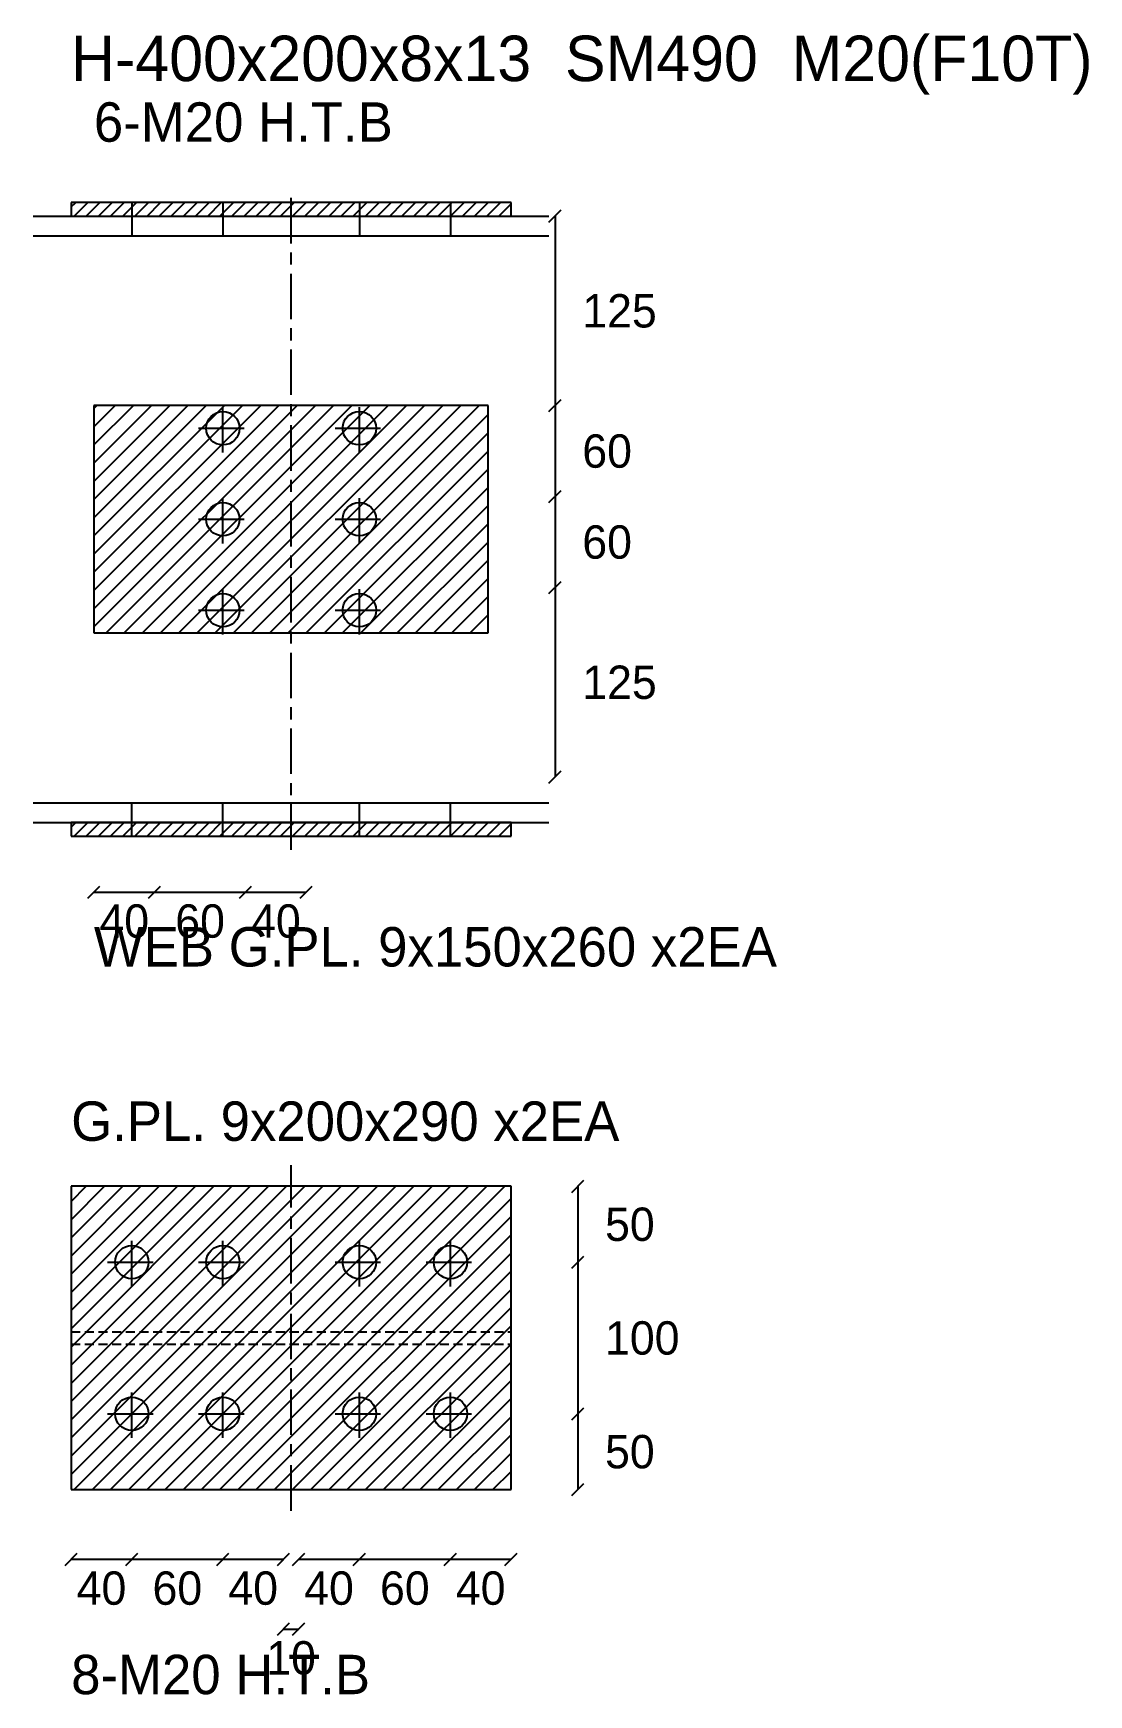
# Model space of a CAD drawing. Header units: millimetres. Extents: x -170 to 526, y -235 to 861.
import ezdxf
from ezdxf.enums import TextEntityAlignment as Align

# ---------------------------------------------------------------- set-up
doc = ezdxf.new("R2010")
doc.units = ezdxf.units.MM
doc.linetypes.add('CENTER', pattern=[50, 30, -6, 8, -6])
doc.linetypes.add('HIDDEN', pattern=[9, 6, -3])
for name, color, linetype in [('BOLT', 1, 'CONTINUOUS'), ('CEN', 6, 'CENTER'), ('DIM', 3, 'CONTINUOUS'), ('FLG_PL', 5, 'CONTINUOUS'), ('HATCH', 8, 'CONTINUOUS'), ('HIDDEN', 8, 'HIDDEN'), ('MAIN', 7, 'CONTINUOUS'), ('TEXT', 7, 'CONTINUOUS'), ('VER_BOLT', 1, 'CONTINUOUS'), ('WEB_PL', 4, 'CONTINUOUS')]:
    doc.layers.add(name, color=color, linetype=linetype)

msp = doc.modelspace()

# ---------------------------------------------------------------- linework, layer by layer
at = {"layer": 'BOLT'}
for centre in [(-45, 600), (45, 600), (-45, 540), (45, 540), (-45, 480), (45, 480), (-105, 50), (-45, 50), (45, 50), (105, 50), (-105, -50), (-45, -50), (45, -50), (105, -50)]:
    msp.add_circle(centre, 11, dxfattribs=at)
at = {"layer": 'CEN'}
for p, q in [((0, 322), (0, 758)), ((-45, 584), (-45, 616)), ((45, 584), (45, 616)), ((-61, 600), (-29, 600)), ((29, 600), (61, 600)), ((-45, 524), (-45, 556)), ((45, 524), (45, 556)), ((-61, 540), (-29, 540)), ((29, 540), (61, 540)), ((-45, 464), (-45, 496)), ((45, 464), (45, 496)), ((-61, 480), (-29, 480)), ((29, 480), (61, 480)), ((0, -114), (0, 114)), ((-105, 34), (-105, 66)), ((-45, 34), (-45, 66)), ((45, 34), (45, 66)), ((105, 34), (105, 66)), ((-121, 50), (-89, 50)), ((-61, 50), (-29, 50)), ((29, 50), (61, 50)), ((89, 50), (121, 50)), ((-105, -66), (-105, -34)), ((-45, -66), (-45, -34)), ((45, -66), (45, -34)), ((105, -66), (105, -34)), ((-121, -50), (-89, -50)), ((-61, -50), (-29, -50)), ((29, -50), (61, -50)), ((89, -50), (121, -50))]:
    msp.add_line(p, q, dxfattribs=at)
at = {"layer": 'DIM'}
for p, q in [((170, 736), (178, 744)), ((170, 736), (178, 744)), ((174, 740), (174, 370)), ((170, 611), (178, 619)), ((170, 611), (178, 619)), ((170, 551), (178, 559)), ((170, 551), (178, 559)), ((170, 491), (178, 499)), ((170, 491), (178, 499)), ((170, 366), (178, 374)), ((170, 366), (178, 374)), ((-134, 290), (-126, 298)), ((-94, 290), (-86, 298)), ((-34, 290), (-26, 298)), ((6, 290), (14, 298)), ((-130, 294), (10, 294)), ((185, 96), (193, 104)), ((185, 96), (193, 104)), ((189, 100), (189, -100)), ((185, 46), (193, 54)), ((185, 46), (193, 54)), ((185, -54), (193, -46)), ((185, -54), (193, -46)), ((185, -104), (193, -96)), ((185, -104), (193, -96)), ((-149, -150), (-141, -142)), ((-109, -150), (-101, -142)), ((-49, -150), (-41, -142)), ((-9, -150), (-1, -142)), ((1, -150), (9, -142)), ((41, -150), (49, -142)), ((101, -150), (109, -142)), ((141, -150), (149, -142)), ((-145, -146), (-5, -146)), ((5, -146), (145, -146)), ((-9, -196), (-1, -188)), ((-5, -192), (5, -192)), ((1, -196), (9, -188))]:
    msp.add_line(p, q, dxfattribs=at)
at = {"layer": 'FLG_PL'}
for p, q in [((145, 749), (-145, 749)), ((-145, 749), (-145, 740)), ((145, 740), (145, 749)), ((-145, 740), (145, 740)), ((145, 340), (-145, 340)), ((-145, 340), (-145, 331)), ((145, 331), (145, 340)), ((-145, 331), (145, 331)), ((145, 100), (-145, 100)), ((-145, 100), (-145, -100)), ((145, -100), (145, 100)), ((-145, -100), (145, -100))]:
    msp.add_line(p, q, dxfattribs=at)
at = {"layer": 'HATCH'}
for p, q in [((-145, 746), (-142, 749)), ((-143, 740), (-134, 749)), ((-135, 740), (-126, 749)), ((-127, 740), (-118, 749)), ((-119, 740), (-110, 749)), ((-111, 740), (-102, 749)), ((-103, 740), (-94, 749)), ((-95, 740), (-86, 749)), ((-87, 740), (-78, 749)), ((-79, 740), (-70, 749)), ((-71, 740), (-62, 749)), ((-63, 740), (-54, 749)), ((-55, 740), (-46, 749)), ((-47, 740), (-38, 749)), ((-39, 740), (-30, 749)), ((-31, 740), (-22, 749)), ((-23, 740), (-14, 749)), ((-15, 740), (-6, 749)), ((-7, 740), (2, 749)), ((1, 740), (10, 749)), ((9, 740), (18, 749)), ((17, 740), (26, 749)), ((25, 740), (34, 749)), ((33, 740), (42, 749)), ((41, 740), (50, 749)), ((49, 740), (58, 749)), ((57, 740), (66, 749)), ((65, 740), (74, 749)), ((73, 740), (82, 749)), ((81, 740), (90, 749)), ((89, 740), (98, 749)), ((97, 740), (106, 749)), ((105, 740), (114, 749)), ((113, 740), (122, 749)), ((121, 740), (130, 749)), ((129, 740), (138, 749)), ((137, 740), (145, 748)), ((-130, 469), (16, 615)), ((-130, 481), (4, 615)), ((-130, 493), (-8, 615)), ((-130, 505), (-20, 615)), ((-130, 517), (-32, 615)), ((-130, 529), (-44, 615)), ((-130, 541), (-56, 615)), ((-130, 553), (-68, 615)), ((-130, 565), (-80, 615)), ((-130, 577), (-92, 615)), ((-130, 589), (-104, 615)), ((-130, 601), (-116, 615)), ((-130, 613), (-128, 615)), ((-122, 465), (28, 615)), ((-110, 465), (40, 615)), ((-98, 465), (52, 615)), ((-86, 465), (64, 615)), ((-74, 465), (76, 615)), ((-62, 465), (88, 615)), ((-50, 465), (100, 615)), ((-38, 465), (112, 615)), ((-26, 465), (124, 615)), ((-14, 465), (130, 609)), ((-2, 465), (130, 597)), ((10, 465), (130, 585)), ((22, 465), (130, 573)), ((34, 465), (130, 561)), ((46, 465), (130, 549)), ((58, 465), (130, 537)), ((70, 465), (130, 525)), ((82, 465), (130, 513)), ((94, 465), (130, 501)), ((106, 465), (130, 489)), ((118, 465), (130, 477)), ((-145, 337), (-142, 340)), ((-143, 331), (-134, 340)), ((-135, 331), (-126, 340)), ((-127, 331), (-118, 340)), ((-119, 331), (-110, 340)), ((-111, 331), (-102, 340)), ((-103, 331), (-94, 340)), ((-95, 331), (-86, 340)), ((-87, 331), (-78, 340)), ((-79, 331), (-70, 340)), ((-71, 331), (-62, 340)), ((-63, 331), (-54, 340)), ((-55, 331), (-46, 340)), ((-47, 331), (-38, 340)), ((-39, 331), (-30, 340)), ((-31, 331), (-22, 340)), ((-23, 331), (-14, 340)), ((-15, 331), (-6, 340)), ((-7, 331), (2, 340)), ((1, 331), (10, 340)), ((9, 331), (18, 340)), ((17, 331), (26, 340)), ((25, 331), (34, 340)), ((33, 331), (42, 340)), ((41, 331), (50, 340)), ((49, 331), (58, 340)), ((57, 331), (66, 340)), ((65, 331), (74, 340)), ((73, 331), (82, 340)), ((81, 331), (90, 340)), ((89, 331), (98, 340)), ((97, 331), (106, 340)), ((105, 331), (114, 340)), ((113, 331), (122, 340)), ((121, 331), (130, 340)), ((129, 331), (138, 340)), ((137, 331), (145, 339)), ((-145, -90), (45, 100)), ((-145, -78), (33, 100)), ((-145, -66), (21, 100)), ((-145, -54), (9, 100)), ((-145, -42), (-3, 100)), ((-145, -30), (-15, 100)), ((-145, -18), (-27, 100)), ((-145, -6), (-39, 100)), ((-145, 6), (-51, 100)), ((-145, 18), (-63, 100)), ((-145, 30), (-75, 100)), ((-145, 42), (-87, 100)), ((-145, 54), (-99, 100)), ((-145, 66), (-111, 100)), ((-145, 78), (-123, 100)), ((-145, 90), (-135, 100)), ((-143, -100), (57, 100)), ((-131, -100), (69, 100)), ((-119, -100), (81, 100)), ((-107, -100), (93, 100)), ((-95, -100), (105, 100)), ((-83, -100), (117, 100)), ((-71, -100), (129, 100)), ((-59, -100), (141, 100)), ((-47, -100), (145, 92)), ((-35, -100), (145, 80)), ((-23, -100), (145, 68)), ((-11, -100), (145, 56)), ((1, -100), (145, 44)), ((13, -100), (145, 32)), ((25, -100), (145, 20)), ((37, -100), (145, 8)), ((49, -100), (145, -4)), ((61, -100), (145, -16)), ((73, -100), (145, -28)), ((85, -100), (145, -40)), ((97, -100), (145, -52)), ((109, -100), (145, -64)), ((121, -100), (145, -76)), ((133, -100), (145, -88))]:
    msp.add_line(p, q, dxfattribs=at)
at = {"layer": 'HIDDEN'}
for p, q in [((-145, 4), (145, 4)), ((-145, -4), (145, -4))]:
    msp.add_line(p, q, dxfattribs=at)
at = {"layer": 'MAIN'}
for p, q in [((-170, 740), (170, 740)), ((-170, 727), (170, 727)), ((-170, 353), (170, 353)), ((-170, 340), (170, 340))]:
    msp.add_line(p, q, dxfattribs=at)
at = {"layer": 'VER_BOLT'}
for p, q in [((-105, 749), (-105, 727)), ((-45, 749), (-45, 727)), ((45, 749), (45, 727)), ((105, 749), (105, 727)), ((-105, 331), (-105, 353)), ((-45, 331), (-45, 353)), ((45, 331), (45, 353)), ((105, 331), (105, 353))]:
    msp.add_line(p, q, dxfattribs=at)
at = {"layer": 'WEB_PL'}
for p, q in [((130, 615), (-130, 615)), ((-130, 615), (-130, 465)), ((130, 465), (130, 615)), ((-130, 465), (130, 465))]:
    msp.add_line(p, q, dxfattribs=at)

# ---------------------------------------------------------------- texts
at = {"layer": 'DIM'}
for s, p in [('125', (192, 666.5)), ('60', (192, 574)), ('60', (192, 514)), ('125', (192, 421.5)), ('50', (207, 64)), ('100', (207, -11)), ('50', (207, -86))]:
    msp.add_text(s, height=22, dxfattribs=at).set_placement(p)
for s, p in [('40', (-110, 264)), ('60', (-60, 264)), ('40', (-10, 264)), ('40', (-125, -176)), ('60', (-75, -176)), ('40', (-25, -176)), ('40', (25, -176)), ('60', (75, -176)), ('40', (125, -176)), ('10', (0, -222))]:
    msp.add_text(s, height=22, dxfattribs=at).set_placement(p, align=Align.CENTER)
at = {"layer": 'TEXT'}
for s, height, p in [('H-400x200x8x13  SM490  M20(F10T)', 30, (-145, 829)), ('6-M20 H.T.B', 26, (-130, 789)), ('WEB G.PL. 9x150x260 x2EA', 26, (-130, 245)), ('G.PL. 9x200x290 x2EA', 26, (-145, 130)), ('8-M20 H.T.B', 26, (-145, -235))]:
    msp.add_text(s, height=height, dxfattribs=at).set_placement(p)

doc.saveas('drawing.dxf')
